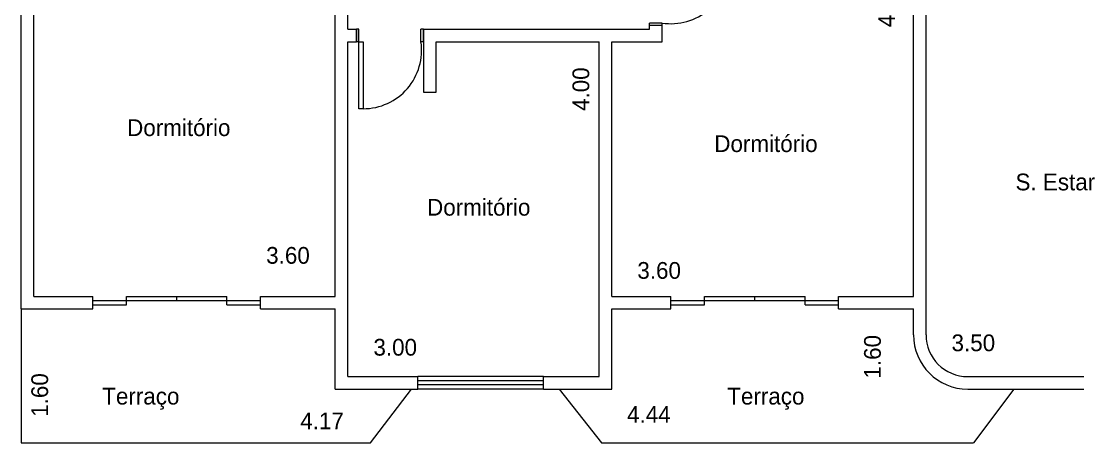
# Model space of a CAD drawing. Extents: x 0 to 19.1, y 0 to 13.2.
# Drawn here: x 0 to 12.61, y 0 to 5.04 of the extents above; entities that cross this region are included whole.
import ezdxf

# ---------------------------------------------------------------- set-up
doc = ezdxf.new("R2010")
doc.units = 0
doc.header["$MEASUREMENT"] = 0
doc.layers.get('0').update_dxf_attribs({"linetype": 'CONTINUOUS'})
doc.layers.get('DEFPOINTS').update_dxf_attribs({"linetype": 'CONTINUOUS'})
for name, color, linetype in [('BLOCO', 5, 'CONTINUOUS'), ('HACHURA', 1, 'CONTINUOUS'), ('PAREDE', 7, 'CONTINUOUS')]:
    doc.layers.add(name, color=color, linetype=linetype)
doc.styles.add('PADRÃO', font='', dxfattribs={"height": 0.2})
doc.styles.get('PADRÃO').set_extended_font_data('AvantGarde Bk BT')
doc.dimstyles.new('PADRÃOS', dxfattribs={"dimtxt": 0.15, "dimasz": 0.1, "dimexe": 1.25, "dimexo": 0.625, "dimgap": 0.1, "dimtad": 0, "dimjust": 1, "dimzin": 1, "dimdsep": 46, "dimtxsty": 'PADRÃO', "dimcen": 2.5, "dimse1": 1, "dimse2": 1, "dimsd1": 1, "dimsd2": 1, "dimclrt": 1, "dimadec": 0, "dimazin": 0, "dimtfac": 1, "dimtdec": 4, "dimtmove": 0, "dimatfit": 3, "dimfxl": 0, "dimtolj": 1, "dimtzin": 0, "dimarcsym": 0})

# ---------------------------------------------------------------- blocks, each defined once
blk = doc.blocks.new('P80D15')
at = {"layer": 'BLOCO', "ltscale": 0.015}
for p, q in [((0, 0.15), (0, 0)), ((0, 0.15), (0.03, 0.15)), ((0.03, 0.15), (0.03, 0)), ((0.77, 0.15), (0.77, 0)), ((0.77, 0.15), (0.8, 0.15)), ((0.8, 0.15), (0.8, 0)), ((0, 0), (0.03, 0)), ((0.77, 0), (0.8, 0))]:
    blk.add_line(p, q, dxfattribs=at)
at = {"layer": 'BLOCO'}
blk.add_lwpolyline([(0.77, 0.15), (0.72, 0.15), (0.72, 0.95), (0.77, 0.95)], close=True, dxfattribs=at)
at = {"layer": 'BLOCO', "ltscale": 0.015}
blk.add_arc((0.72, 0.252), 0.698, 90, 188.4445, dxfattribs=at)
blk = doc.blocks.new('P80E15')
at = {"layer": 'BLOCO', "ltscale": 0.015}
for p, q in [((0.03, 0.15), (0, 0.15)), ((0, 0.15), (0, 0)), ((0.03, 0.15), (0.03, 0)), ((0.8, 0.15), (0.77, 0.15)), ((0.77, 0.15), (0.77, 0)), ((0.8, 0.15), (0.8, 0)), ((0.03, 0), (0, 0)), ((0.8, 0), (0.77, 0))]:
    blk.add_line(p, q, dxfattribs=at)
at = {"layer": 'BLOCO'}
blk.add_lwpolyline([(0.03, 0.15), (0.08, 0.15), (0.08, 0.95), (0.03, 0.95)], close=True, dxfattribs=at)
at = {"layer": 'BLOCO', "ltscale": 0.015}
blk.add_arc((0.08, 0.252), 0.698, 351.5555, 90, dxfattribs=at)
blk = doc.blocks.new('ESTAR')
at = {"layer": 'HACHURA', "ltscale": 0.015, "style": 'PADRÃO'}
blk.add_text('S. Estar', height=0.2, dxfattribs=at).set_placement((-0.425, -0.068))
blk = doc.blocks.new('DORMI')
at = {"layer": 'HACHURA', "ltscale": 0.015, "style": 'PADRÃO'}
blk.add_text('Dormitório', height=0.2, dxfattribs=at).set_placement((-0.516, -0.066))
blk = doc.blocks.new('*D35')
at = {"layer": 'DEFPOINTS', "color": 0, "linetype": 'ByBlock', "ltscale": 0.015}
for p in [(149.858, 161.342), (153.358, 161.342), (153.358, 161.244)]:
    blk.add_point(p, dxfattribs=at)
at = {"color": 1, "linetype": 'ByBlock', "ltscale": 0.015, "insert": (150.423, 161.244), "char_height": 0.2, "attachment_point": 5, "style": 'PADRÃO'}
blk.add_mtext('\\A1;3.50', dxfattribs=at)
blk = doc.blocks.new('*D36')
at = {"layer": 'DEFPOINTS', "color": 0, "linetype": 'ByBlock', "ltscale": 0.015}
for p in [(145.958, 164.842), (145.74, 160.842), (145.958, 160.842)]:
    blk.add_point(p, dxfattribs=at)
at = {"color": 1, "linetype": 'ByBlock', "ltscale": 0.015, "insert": (145.74, 164.276), "char_height": 0.2, "attachment_point": 5, "rotation": 90, "style": 'PADRÃO'}
blk.add_mtext('\\A1;4.00', dxfattribs=at)
blk = doc.blocks.new('*D37')
at = {"layer": 'DEFPOINTS', "color": 0, "linetype": 'ByBlock', "ltscale": 0.015}
for p in [(145.958, 161.191), (142.958, 160.842), (145.958, 160.842)]:
    blk.add_point(p, dxfattribs=at)
at = {"color": 1, "linetype": 'ByBlock', "ltscale": 0.015, "insert": (143.523, 161.191), "char_height": 0.2, "attachment_point": 5, "style": 'PADRÃO'}
blk.add_mtext('\\A1;3.00', dxfattribs=at)
blk = doc.blocks.new('*D38')
at = {"layer": 'DEFPOINTS', "color": 0, "linetype": 'ByBlock', "ltscale": 0.015}
for p in [(149.708, 162.109), (146.108, 161.8), (149.708, 161.8)]:
    blk.add_point(p, dxfattribs=at)
at = {"color": 1, "linetype": 'ByBlock', "ltscale": 0.015, "insert": (146.673, 162.109), "char_height": 0.2, "attachment_point": 5, "style": 'PADRÃO'}
blk.add_mtext('\\A1;3.60', dxfattribs=at)
blk = doc.blocks.new('*D39')
at = {"layer": 'DEFPOINTS', "color": 0, "linetype": 'ByBlock', "ltscale": 0.015}
for p in [(149.208, 165.842), (149.389, 161.8), (149.708, 161.8)]:
    blk.add_point(p, dxfattribs=at)
at = {"color": 1, "linetype": 'ByBlock', "ltscale": 0.015, "insert": (149.389, 165.276), "char_height": 0.2, "attachment_point": 5, "rotation": 90, "style": 'PADRÃO'}
blk.add_mtext('\\A1;4.04', dxfattribs=at)
blk = doc.blocks.new('*D40')
at = {"layer": 'DEFPOINTS', "color": 0, "linetype": 'ByBlock', "ltscale": 0.015}
for p in [(149.708, 161.65), (149.22, 160.05), (150.425, 160.05)]:
    blk.add_point(p, dxfattribs=at)
at = {"color": 1, "linetype": 'ByBlock', "ltscale": 0.015, "insert": (149.22, 161.079), "char_height": 0.2, "attachment_point": 5, "rotation": 90, "style": 'PADRÃO'}
blk.add_mtext('\\A1;1.60', dxfattribs=at)
blk = doc.blocks.new('*D41')
at = {"layer": 'DEFPOINTS', "color": 0, "linetype": 'ByBlock', "ltscale": 0.015}
for p in [(150.425, 160.39), (145.984, 160.05), (150.425, 160.05)]:
    blk.add_point(p, dxfattribs=at)
at = {"color": 1, "linetype": 'ByBlock', "ltscale": 0.015, "insert": (146.55, 160.39), "char_height": 0.2, "attachment_point": 5, "style": 'PADRÃO'}
blk.add_mtext('\\A1;4.44', dxfattribs=at)
blk = doc.blocks.new('*D42')
at = {"layer": 'DEFPOINTS', "color": 0, "linetype": 'ByBlock', "ltscale": 0.015}
for p in [(139.058, 161.65), (139.281, 161.65), (139.058, 160.05)]:
    blk.add_point(p, dxfattribs=at)
at = {"color": 1, "linetype": 'ByBlock', "ltscale": 0.015, "insert": (139.281, 160.622), "char_height": 0.2, "attachment_point": 5, "rotation": 90, "style": 'PADRÃO'}
blk.add_mtext('\\A1;1.60', dxfattribs=at)
blk = doc.blocks.new('*D43')
at = {"layer": 'DEFPOINTS', "color": 0, "linetype": 'ByBlock', "ltscale": 0.015}
for p in [(139.058, 160.313), (139.058, 160.05), (143.226, 160.05)]:
    blk.add_point(p, dxfattribs=at)
at = {"color": 1, "linetype": 'ByBlock', "ltscale": 0.015, "insert": (142.65, 160.313), "char_height": 0.2, "attachment_point": 5, "style": 'PADRÃO'}
blk.add_mtext('\\A1;4.17', dxfattribs=at)
blk = doc.blocks.new('*D44')
at = {"layer": 'DEFPOINTS', "color": 0, "linetype": 'ByBlock', "ltscale": 0.015}
for p in [(139.208, 162.289), (139.208, 161.8), (142.808, 161.8)]:
    blk.add_point(p, dxfattribs=at)
at = {"color": 1, "linetype": 'ByBlock', "ltscale": 0.015, "insert": (142.243, 162.289), "char_height": 0.2, "attachment_point": 5, "style": 'PADRÃO'}
blk.add_mtext('\\A1;3.60', dxfattribs=at)
blk = doc.blocks.new('*D45')
at = {"layer": 'DEFPOINTS', "color": 0, "linetype": 'ByBlock', "ltscale": 0.015}
for p in [(139.863, 166.992), (139.208, 161.8), (139.909, 161.8)]:
    blk.add_point(p, dxfattribs=at)
at = {"color": 1, "linetype": 'ByBlock', "ltscale": 0.015, "insert": (139.909, 166.425), "char_height": 0.2, "attachment_point": 5, "rotation": 90, "style": 'PADRÃO'}
blk.add_mtext('\\A1;5.19', dxfattribs=at)
blk = doc.blocks.new('*D46')
at = {"layer": 'DEFPOINTS', "color": 0, "linetype": 'ByBlock', "ltscale": 0.015}
for p in [(143.499, 166.992), (143.86, 164.992), (145.306, 164.992)]:
    blk.add_point(p, dxfattribs=at)
at = {"color": 1, "linetype": 'ByBlock', "ltscale": 0.015, "insert": (145.306, 166.403), "char_height": 0.2, "attachment_point": 5, "rotation": 90, "style": 'PADRÃO'}
blk.add_mtext('\\A1;2.00', dxfattribs=at)

msp = doc.modelspace()

# ---------------------------------------------------------------- linework, layer by layer
at = {"layer": 'BLOCO', "ltscale": 0.015}
for p, q in [((0.857, 1.7), (2.857, 1.7)), ((0.857, 1.65), (1.257, 1.65)), ((1.257, 1.75), (2.457, 1.75)), ((1.257, 1.65), (1.257, 1.75)), ((1.857, 1.7), (1.857, 1.75)), ((2.457, 1.65), (2.457, 1.75)), ((2.457, 1.65), (2.857, 1.65)), ((7.756, 1.7), (9.756, 1.7)), ((7.756, 1.65), (8.156, 1.65)), ((8.156, 1.75), (9.356, 1.75)), ((8.156, 1.65), (8.156, 1.75)), ((8.756, 1.7), (8.756, 1.75)), ((9.356, 1.65), (9.356, 1.75)), ((9.356, 1.65), (9.756, 1.65)), ((6.236, 0.792), (4.736, 0.792)), ((6.236, 0.742), (4.736, 0.742)), ((6.236, 0.692), (4.736, 0.692)), ((6.236, 0.642), (4.736, 0.642))]:
    msp.add_line(p, q, dxfattribs=at)
at = {"layer": 'PAREDE', "ltscale": 0.015}
for p, q in [((0, 1.6), (0, 6.35)), ((0.15, 1.75), (0.15, 6.288)), ((3.9, 4.942), (3.9, 5.354)), ((10.8, 1.292), (10.8, 5.354)), ((3.75, 1.75), (3.75, 5.292)), ((10.65, 1.75), (10.65, 5.292)), ((3.9, 4.942), (4.002, 4.942)), ((4.002, 4.942), (4.002, 4.792)), ((4.802, 4.942), (4.802, 4.792)), ((4.802, 4.942), (7.5, 4.942)), ((7.5, 4.942), (7.5, 4.986)), ((7.65, 4.986), (7.5, 4.986)), ((7.65, 4.942), (7.65, 4.986)), ((7.65, 4.792), (7.65, 4.942)), ((3.9, 0.792), (3.9, 4.792)), ((3.9, 4.792), (4.002, 4.792)), ((4.802, 4.792), (4.802, 4.192)), ((4.952, 4.792), (6.9, 4.792)), ((4.952, 4.192), (4.952, 4.792)), ((6.9, 0.792), (6.9, 4.792)), ((7.05, 4.792), (7.65, 4.792)), ((7.05, 1.75), (7.05, 4.792)), ((4.802, 4.192), (4.952, 4.192)), ((0.15, 1.75), (0.857, 1.75)), ((0.857, 1.6), (0.857, 1.75)), ((2.857, 1.6), (2.857, 1.75)), ((2.857, 1.75), (3.75, 1.75)), ((7.05, 1.75), (7.756, 1.75)), ((7.756, 1.6), (7.756, 1.75)), ((7.756, 1.6), (7.756, 1.75)), ((9.756, 1.6), (9.756, 1.75)), ((9.756, 1.75), (10.65, 1.75)), ((9.756, 1.6), (9.756, 1.75)), ((0, 1.6), (0.857, 1.6)), ((0, 1.6), (0, 0)), ((2.857, 1.6), (3.75, 1.6)), ((3.75, 0.642), (3.75, 1.6)), ((7.05, 0.642), (7.05, 1.6)), ((7.05, 1.6), (7.756, 1.6)), ((9.756, 1.6), (10.65, 1.6)), ((10.65, 1.292), (10.65, 1.6)), ((3.9, 0.792), (4.736, 0.792)), ((4.663, 0.792), (4.663, 0.792)), ((4.736, 0.642), (4.736, 0.792)), ((6.236, 0.642), (6.236, 0.792)), ((6.236, 0.792), (6.9, 0.792)), ((11.3, 0.792), (13.8, 0.792)), ((3.75, 0.642), (4.736, 0.642)), ((4.168, 0), (4.658, 0.642)), ((4.586, 0.642), (4.736, 0.642)), ((6.236, 0.642), (7.05, 0.642)), ((6.423, 0.642), (6.926, 0)), ((11.3, 0.642), (13.8, 0.642)), ((11.85, 0.642), (11.367, 0)), ((0, 0), (4.168, 0)), ((6.926, 0), (11.367, 0))]:
    msp.add_line(p, q, dxfattribs=at)
for radius in [0.65, 0.5]:
    msp.add_arc((11.3, 1.292), radius, 180, 270, dxfattribs=at)

# ---------------------------------------------------------------- block references
at = {"layer": 'BLOCO', "ltscale": 0.015}
for name, p, rotation in [('P80E15', (7.5, 5.786), 270), ('P80D15', (4.802, 4.942), 180)]:
    msp.add_blockref(name, p, dxfattribs=dict(at, rotation=rotation))
for name, p in [('DORMI', (1.781, 3.732)), ('DORMI', (8.789, 3.541)), ('ESTAR', (12.293, 3.085)), ('DORMI', (5.361, 2.781))]:
    msp.add_blockref(name, p, dxfattribs=at)

# ---------------------------------------------------------------- texts
at = {"layer": 'HACHURA', "ltscale": 0.015, "style": 'PADRÃO'}
for p in [(0.968, 0.458), (8.428, 0.458)]:
    msp.add_text('Terraço', height=0.2, dxfattribs=at).set_placement(p)

# ---------------------------------------------------------------- dimensions: what is measured, and where the dimension line sits
at = {"layer": 'HACHURA', "ltscale": 0.015}
for base, p1, p2, picture, middle in [((0.851, 1.75), (0.805, 6.942), (0.15, 1.75), '*D45', (0.851, 6.375)), ((6.248, 4.942), (4.441, 6.942), (4.802, 4.942), '*D46', (6.248, 6.352)), ((10.331, 1.75), (10.15, 5.792), (10.65, 1.75), '*D39', (10.331, 5.226)), ((6.682, 0.792), (6.9, 4.792), (6.9, 0.792), '*D36', (6.682, 4.225)), ((0.223, 1.6), (0, 0), (0, 1.6), '*D42', (0.223, 0.571)), ((10.162, 0), (10.65, 1.6), (11.367, 0), '*D40', (10.162, 1.029))]:
    dim = msp.add_linear_dim(base=base, p1=p1, p2=p2, angle=90, dimstyle='PADRÃOS', dxfattribs=at)
    dim.commit()
    dim.dimension.update_dxf_attribs({"geometry": picture, "text_midpoint": middle, "insert": (-139.058, -160.05)})
for base, p1, p2, picture, middle in [((0.15, 2.238), (3.75, 1.75), (0.15, 1.75), '*D44', (3.185, 2.238)), ((10.65, 2.059), (7.05, 1.75), (10.65, 1.75), '*D38', (7.615, 2.059)), ((6.9, 1.14), (3.9, 0.792), (6.9, 0.792), '*D37', (4.465, 1.14)), ((14.3, 1.193), (10.8, 1.292), (14.3, 1.292), '*D35', (11.365, 1.193)), ((0, 0.263), (4.168, 0), (0, 0), '*D43', (3.592, 0.263)), ((11.367, 0.339), (6.926, 0), (11.367, 0), '*D41', (7.492, 0.339))]:
    dim = msp.add_linear_dim(base=base, p1=p1, p2=p2, dimstyle='PADRÃOS', dxfattribs=at)
    dim.commit()
    dim.dimension.update_dxf_attribs({"geometry": picture, "text_midpoint": middle, "insert": (-139.058, -160.05)})

doc.saveas('drawing.dxf')
